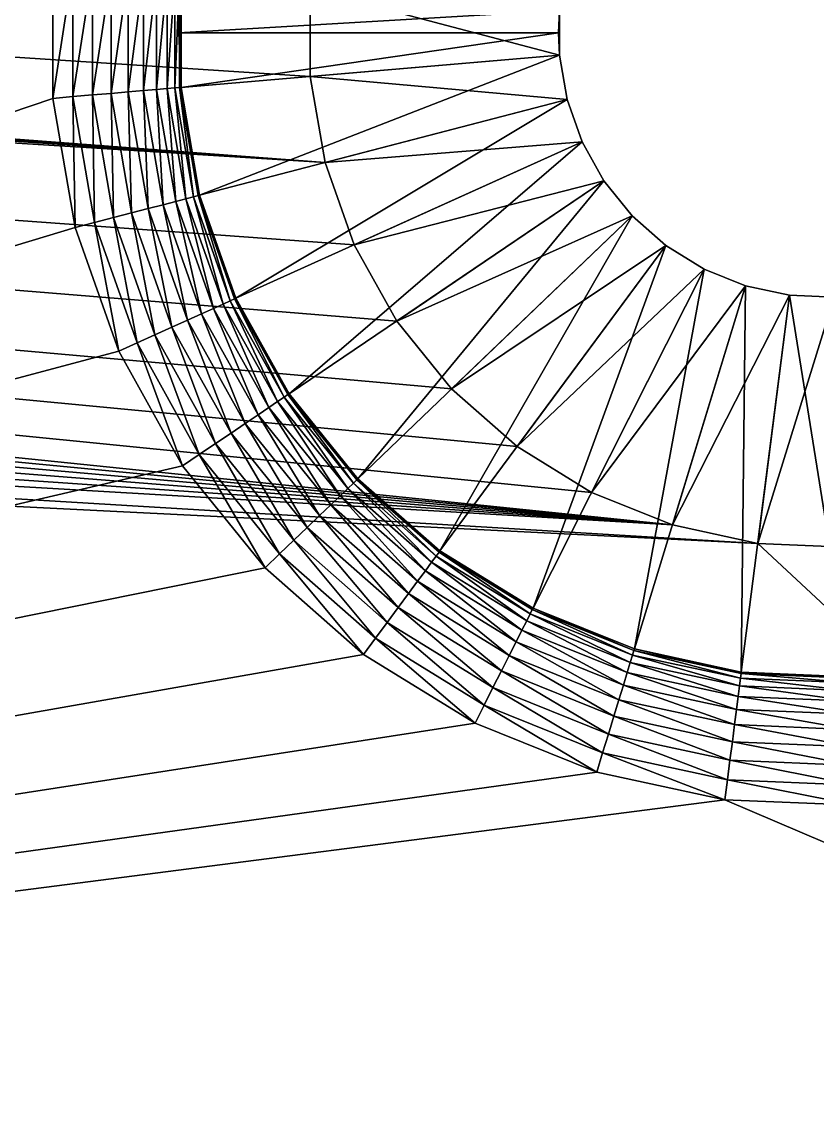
# Model space of a CAD drawing. Header units: millimetres. Extents: x 19.3 to 105.6, y 153.8 to 217.3.
# Drawn here: x 85.44 to 90.35, y 158.64 to 165.29 of the extents above; entities that cross this region are included whole.
import ezdxf

# ---------------------------------------------------------------- set-up
doc = ezdxf.new("R2010")
doc.units = ezdxf.units.MM
doc.layers.get('0').update_dxf_attribs({"color": 132, "linetype": 'CONTINUOUS'})

msp = doc.modelspace()

# ---------------------------------------------------------------- linework, layer by layer
at = {"invisible_edges": 16}
for points in [[(62.4454, 174.436, 19.0436), (85.6337, 165.6266, 19.0436), (62.4454, 156.9735, 19.0436)], [(35.1743, 168.3259, 21.4312), (87.3128, 164.4221, 21.4312), (34.6401, 168.3943, 21.4312)], [(34.6401, 168.3943, 21.4312), (87.3128, 164.4221, 21.4312), (87.2218, 164.9529, 21.4312)], [(34.6401, 168.3943, 21.4312), (87.2218, 164.9529, 21.4312), (87.2218, 165.4914, 21.4312)], [(87.3128, 164.4221, 21.4312), (35.1743, 168.3259, 21.4312), (35.6892, 168.1682, 21.4312)], [(35.6892, 168.1682, 21.4312), (36.1701, 167.9258, 21.4312), (87.3128, 164.4221, 21.4312)], [(87.3128, 164.4221, 21.4312), (36.1701, 167.9258, 21.4312), (36.603, 167.6055, 21.4312)], [(88.4974, 162.6695, 21.4312), (88.0932, 163.0252, 21.4312), (36.603, 167.6055, 21.4312)], [(36.603, 167.6055, 21.4312), (88.0932, 163.0252, 21.4312), (87.7549, 163.4442, 21.4312)], [(36.9756, 167.2168, 21.4312), (89.4557, 162.1863, 21.4312), (36.603, 167.6055, 21.4312)], [(36.603, 167.6055, 21.4312), (89.4557, 162.1863, 21.4312), (88.956, 162.3871, 21.4312)], [(36.603, 167.6055, 21.4312), (88.956, 162.3871, 21.4312), (88.4974, 162.6695, 21.4312)], [(87.3128, 164.4221, 21.4312), (36.603, 167.6055, 21.4312), (87.4922, 163.9144, 21.4312)], [(87.4922, 163.9144, 21.4312), (36.603, 167.6055, 21.4312), (87.7549, 163.4442, 21.4312)], [(36.9756, 167.2168, 21.4312), (37.2772, 166.7706, 21.4312), (89.4557, 162.1863, 21.4312)], [(89.4557, 162.1863, 21.4312), (37.2772, 166.7706, 21.4312), (37.499, 166.2799, 21.4312)], [(37.499, 166.2799, 21.4312), (37.6347, 165.7587, 21.4312), (89.4557, 162.1863, 21.4312)], [(89.4557, 162.1863, 21.4312), (37.6347, 165.7587, 21.4312), (37.6804, 165.2222, 21.4312)], [(62.4454, 156.9735, 19.0436), (85.6337, 165.6266, 19.0436), (85.6337, 164.8177, 19.0436)], [(85.6337, 165.6266, 19.0436), (85.7574, 165.616, 19.0339), (85.6337, 164.8177, 19.0436)], [(85.6337, 164.8177, 19.0436), (85.7574, 165.616, 19.0339), (85.7574, 164.8283, 19.0339)], [(85.7574, 165.616, 19.0339), (85.8781, 165.6058, 19.0048), (85.7574, 164.8283, 19.0339)], [(85.7574, 164.8283, 19.0339), (85.8781, 165.6058, 19.0048), (85.8781, 164.8385, 19.0048)], [(85.8781, 165.6058, 19.0048), (85.9928, 165.596, 18.9571), (85.8781, 164.8385, 19.0048)], [(85.8781, 164.8385, 19.0048), (85.9928, 165.596, 18.9571), (85.9928, 164.8483, 18.9571)], [(85.9928, 165.596, 18.9571), (86.0986, 165.587, 18.8921), (85.9928, 164.8483, 18.9571)], [(85.9928, 164.8483, 18.9571), (86.0986, 165.587, 18.8921), (86.0986, 164.8573, 18.8921)], [(86.0986, 165.587, 18.8921), (86.1929, 165.579, 18.8112), (86.0986, 164.8573, 18.8921)], [(86.0986, 164.8573, 18.8921), (86.1929, 165.579, 18.8112), (86.1929, 164.8653, 18.8112)], [(86.1929, 165.579, 18.8112), (86.2736, 165.5721, 18.7165), (86.1929, 164.8653, 18.8112)], [(86.1929, 164.8653, 18.8112), (86.2736, 165.5721, 18.7165), (86.2736, 164.8722, 18.7165)], [(86.2736, 165.5721, 18.7165), (86.3384, 165.5666, 18.6103), (86.2736, 164.8722, 18.7165)], [(86.2736, 164.8722, 18.7165), (86.3384, 165.5666, 18.6103), (86.3384, 164.8777, 18.6103)], [(86.3384, 165.5666, 18.6103), (86.3859, 165.5626, 18.4952), (86.3384, 164.8777, 18.6103)], [(86.3384, 164.8777, 18.6103), (86.3859, 165.5626, 18.4952), (86.3859, 164.8817, 18.4952)], [(86.3859, 165.5626, 18.4952), (86.4149, 165.5601, 18.3741), (86.3859, 164.8817, 18.4952)], [(86.3859, 164.8817, 18.4952), (86.4149, 165.5601, 18.3741), (86.4149, 164.8842, 18.3741)], [(86.4246, 165.5593, 18.2499), (86.4246, 165.5593, 15.8687), (86.4103, 165.2222, 15.8687)], [(86.4246, 165.5593, 18.2499), (86.4103, 165.2222, 15.8687), (86.4246, 164.885, 18.2499)], [(88.7593, 165.3605, 15.8687), (86.4103, 165.2222, 15.8687), (86.4246, 165.5593, 15.8687)], [(86.4149, 165.5601, 18.3741), (86.4246, 165.5593, 18.2499), (86.4149, 164.8842, 18.3741)], [(86.4149, 164.8842, 18.3741), (86.4246, 165.5593, 18.2499), (86.4246, 164.885, 18.2499)], [(88.7593, 165.3605, 19.9326), (87.2218, 165.4914, 19.9326), (88.7593, 165.0838, 19.9326)], [(88.7593, 165.0838, 19.9326), (87.2218, 165.4914, 19.9326), (87.2218, 164.9529, 19.9326)], [(87.2218, 165.4914, 19.9326), (87.2218, 165.4914, 21.4312), (87.2218, 164.9529, 21.4312)], [(87.2218, 165.4914, 19.9326), (87.2218, 164.9529, 21.4312), (87.2218, 164.9529, 19.9326)], [(88.7534, 165.2222, 15.8687), (86.4103, 165.2222, 15.8687), (88.7593, 165.3605, 15.8687)], [(88.7534, 165.2222, 15.8687), (88.7593, 165.3605, 15.8687), (88.7593, 165.3605, 19.9326)], [(88.7593, 165.0838, 19.9326), (88.7534, 165.2222, 15.8687), (88.7593, 165.3605, 19.9326)], [(89.9821, 162.0729, 21.4312), (37.6804, 165.2222, 21.4312), (37.6347, 164.6856, 21.4312)], [(89.4557, 162.1863, 21.4312), (37.6804, 165.2222, 21.4312), (89.9821, 162.0729, 21.4312)], [(86.4103, 165.2222, 15.8687), (86.4246, 164.885, 15.8687), (86.4246, 164.885, 18.2499)], [(88.7534, 165.2222, 15.8687), (86.4246, 164.885, 15.8687), (86.4103, 165.2222, 15.8687)], [(88.7593, 165.0838, 15.8687), (86.4246, 164.885, 15.8687), (88.7534, 165.2222, 15.8687)], [(88.7593, 165.0838, 19.9326), (88.7593, 165.0838, 15.8687), (88.7534, 165.2222, 15.8687)], [(88.7593, 165.0838, 15.8687), (86.5385, 164.2205, 15.8687), (86.4246, 164.885, 15.8687)], [(88.8061, 164.8109, 15.8687), (86.5385, 164.2205, 15.8687), (88.7593, 165.0838, 15.8687)], [(88.7593, 165.0838, 19.9326), (87.2218, 164.9529, 19.9326), (88.8061, 164.8109, 19.9326)], [(88.8061, 164.8109, 19.9326), (88.8061, 164.8109, 15.8687), (88.7593, 165.0838, 15.8687)], [(88.8061, 164.8109, 19.9326), (88.7593, 165.0838, 15.8687), (88.7593, 165.0838, 19.9326)], [(88.8061, 164.8109, 19.9326), (87.2218, 164.9529, 19.9326), (87.3128, 164.4221, 19.9326)], [(87.2218, 164.9529, 19.9326), (87.2218, 164.9529, 21.4312), (87.3128, 164.4221, 21.4312)], [(87.2218, 164.9529, 19.9326), (87.3128, 164.4221, 21.4312), (87.3128, 164.4221, 19.9326)], [(85.7574, 164.8283, 19.0339), (85.8781, 164.8385, 19.0048), (85.8906, 164.0518, 19.0339)], [(85.8781, 164.8385, 19.0048), (85.9928, 164.8483, 18.9571), (86.0078, 164.0823, 19.0048)], [(85.8906, 164.0518, 19.0339), (85.8781, 164.8385, 19.0048), (86.0078, 164.0823, 19.0048)], [(85.9928, 164.8483, 18.9571), (86.0986, 164.8573, 18.8921), (86.1191, 164.1113, 18.9571)], [(86.0078, 164.0823, 19.0048), (85.9928, 164.8483, 18.9571), (86.1191, 164.1113, 18.9571)], [(86.0986, 164.8573, 18.8921), (86.1929, 164.8653, 18.8112), (86.2219, 164.1381, 18.8921)], [(86.1191, 164.1113, 18.9571), (86.0986, 164.8573, 18.8921), (86.2219, 164.1381, 18.8921)], [(86.1929, 164.8653, 18.8112), (86.2736, 164.8722, 18.7165), (86.3136, 164.1619, 18.8112)], [(86.2219, 164.1381, 18.8921), (86.1929, 164.8653, 18.8112), (86.3136, 164.1619, 18.8112)], [(86.2736, 164.8722, 18.7165), (86.3384, 164.8777, 18.6103), (86.3918, 164.1823, 18.7165)], [(86.3136, 164.1619, 18.8112), (86.2736, 164.8722, 18.7165), (86.3918, 164.1823, 18.7165)], [(86.3384, 164.8777, 18.6103), (86.3859, 164.8817, 18.4952), (86.4548, 164.1987, 18.6103)], [(86.3918, 164.1823, 18.7165), (86.3384, 164.8777, 18.6103), (86.4548, 164.1987, 18.6103)], [(86.3859, 164.8817, 18.4952), (86.4149, 164.8842, 18.3741), (86.501, 164.2107, 18.4952)], [(86.4548, 164.1987, 18.6103), (86.3859, 164.8817, 18.4952), (86.501, 164.2107, 18.4952)], [(86.4149, 164.8842, 18.3741), (86.4246, 164.885, 18.2499), (86.5291, 164.218, 18.3741)], [(86.501, 164.2107, 18.4952), (86.4149, 164.8842, 18.3741), (86.5291, 164.218, 18.3741)], [(86.4246, 164.885, 18.2499), (86.4246, 164.885, 15.8687), (86.5385, 164.2205, 15.8687)], [(86.4246, 164.885, 18.2499), (86.5385, 164.2205, 15.8687), (86.5385, 164.2205, 18.2499)], [(86.5291, 164.218, 18.3741), (86.4246, 164.885, 18.2499), (86.5385, 164.2205, 18.2499)], [(62.4454, 156.9735, 19.0436), (85.6337, 164.8177, 19.0436), (85.7704, 164.0205, 19.0436)], [(85.6337, 164.8177, 19.0436), (85.7574, 164.8283, 19.0339), (85.7704, 164.0205, 19.0436)], [(85.7704, 164.0205, 19.0436), (85.7574, 164.8283, 19.0339), (85.8906, 164.0518, 19.0339)], [(88.8061, 164.8109, 15.8687), (86.7632, 163.5848, 15.8687), (86.5385, 164.2205, 15.8687)], [(88.8983, 164.5499, 15.8687), (86.7632, 163.5848, 15.8687), (88.8061, 164.8109, 15.8687)], [(88.8061, 164.8109, 19.9326), (87.3128, 164.4221, 19.9326), (88.8983, 164.5499, 19.9326)], [(88.8983, 164.5499, 19.9326), (88.8983, 164.5499, 15.8687), (88.8061, 164.8109, 15.8687)], [(88.8983, 164.5499, 19.9326), (88.8061, 164.8109, 15.8687), (88.8061, 164.8109, 19.9326)], [(98.025, 154.5859, 21.4312), (37.6347, 164.6856, 21.4312), (37.499, 164.1644, 21.4312)], [(89.9821, 162.0729, 21.4312), (37.6347, 164.6856, 21.4312), (98.025, 154.5859, 21.4312)], [(88.8983, 164.5499, 15.8687), (87.092, 162.9962, 15.8687), (86.7632, 163.5848, 15.8687)], [(89.0333, 164.3083, 15.8687), (87.092, 162.9962, 15.8687), (88.8983, 164.5499, 15.8687)], [(88.8983, 164.5499, 19.9326), (87.3128, 164.4221, 19.9326), (87.4922, 163.9144, 19.9326)], [(88.8983, 164.5499, 19.9326), (87.4922, 163.9144, 19.9326), (89.0333, 164.3083, 19.9326)], [(89.0333, 164.3083, 19.9326), (89.0333, 164.3083, 15.8687), (88.8983, 164.5499, 15.8687)], [(89.0333, 164.3083, 19.9326), (88.8983, 164.5499, 15.8687), (88.8983, 164.5499, 19.9326)], [(87.3128, 164.4221, 19.9326), (87.3128, 164.4221, 21.4312), (87.4922, 163.9144, 21.4312)], [(87.3128, 164.4221, 19.9326), (87.4922, 163.9144, 21.4312), (87.4922, 163.9144, 19.9326)], [(89.0333, 164.3083, 15.8687), (87.5155, 162.4716, 15.8687), (87.092, 162.9962, 15.8687)], [(89.0333, 164.3083, 19.9326), (87.4922, 163.9144, 19.9326), (87.7549, 163.4442, 19.9326)], [(89.2072, 164.0929, 15.8687), (87.5155, 162.4716, 15.8687), (89.0333, 164.3083, 15.8687)], [(89.0333, 164.3083, 19.9326), (87.7549, 163.4442, 19.9326), (89.2072, 164.0929, 19.9326)], [(89.2072, 164.0929, 19.9326), (89.2072, 164.0929, 15.8687), (89.0333, 164.3083, 15.8687)], [(89.2072, 164.0929, 19.9326), (89.0333, 164.3083, 15.8687), (89.0333, 164.3083, 19.9326)], [(86.3136, 164.1619, 18.8112), (86.3918, 164.1823, 18.7165), (86.5513, 163.489, 18.8112)], [(86.3918, 164.1823, 18.7165), (86.4548, 164.1987, 18.6103), (86.625, 163.5224, 18.7165)], [(86.5513, 163.489, 18.8112), (86.3918, 164.1823, 18.7165), (86.625, 163.5224, 18.7165)], [(86.4548, 164.1987, 18.6103), (86.501, 164.2107, 18.4952), (86.6843, 163.5492, 18.6103)], [(86.625, 163.5224, 18.7165), (86.4548, 164.1987, 18.6103), (86.6843, 163.5492, 18.6103)], [(86.501, 164.2107, 18.4952), (86.5291, 164.218, 18.3741), (86.7278, 163.5688, 18.4952)], [(86.6843, 163.5492, 18.6103), (86.501, 164.2107, 18.4952), (86.7278, 163.5688, 18.4952)], [(86.5291, 164.218, 18.3741), (86.5385, 164.2205, 18.2499), (86.7542, 163.5808, 18.3741)], [(86.7278, 163.5688, 18.4952), (86.5291, 164.218, 18.3741), (86.7542, 163.5808, 18.3741)], [(86.5385, 164.2205, 18.2499), (86.5385, 164.2205, 15.8687), (86.7632, 163.5848, 15.8687)], [(86.5385, 164.2205, 18.2499), (86.7632, 163.5848, 15.8687), (86.7632, 163.5848, 18.2499)], [(86.7542, 163.5808, 18.3741), (86.5385, 164.2205, 18.2499), (86.7632, 163.5848, 18.2499)], [(37.499, 164.1644, 21.4312), (37.2772, 163.6737, 21.4312), (98.025, 154.5859, 21.4312)], [(86.0078, 164.0823, 19.0048), (86.1191, 164.1113, 18.9571), (86.2634, 163.3589, 19.0048)], [(86.1191, 164.1113, 18.9571), (86.2219, 164.1381, 18.8921), (86.3682, 163.4063, 18.9571)], [(86.2634, 163.3589, 19.0048), (86.1191, 164.1113, 18.9571), (86.3682, 163.4063, 18.9571)], [(86.2219, 164.1381, 18.8921), (86.3136, 164.1619, 18.8112), (86.465, 163.45, 18.8921)], [(86.3682, 163.4063, 18.9571), (86.2219, 164.1381, 18.8921), (86.465, 163.45, 18.8921)], [(86.465, 163.45, 18.8921), (86.3136, 164.1619, 18.8112), (86.5513, 163.489, 18.8112)], [(85.7704, 164.0205, 19.0436), (85.8906, 164.0518, 19.0339), (86.0399, 163.2579, 19.0436)], [(85.8906, 164.0518, 19.0339), (86.0078, 164.0823, 19.0048), (86.153, 163.309, 19.0339)], [(86.0399, 163.2579, 19.0436), (85.8906, 164.0518, 19.0339), (86.153, 163.309, 19.0339)], [(86.153, 163.309, 19.0339), (86.0078, 164.0823, 19.0048), (86.2634, 163.3589, 19.0048)], [(89.2072, 164.0929, 15.8687), (88.0217, 162.0262, 15.8687), (87.5155, 162.4716, 15.8687)], [(89.2072, 164.0929, 19.9326), (87.7549, 163.4442, 19.9326), (88.0932, 163.0252, 19.9326)], [(89.415, 163.9101, 15.8687), (88.0217, 162.0262, 15.8687), (89.2072, 164.0929, 15.8687)], [(89.2072, 164.0929, 19.9326), (88.0932, 163.0252, 19.9326), (89.415, 163.9101, 19.9326)], [(89.415, 163.9101, 19.9326), (89.415, 163.9101, 15.8687), (89.2072, 164.0929, 15.8687)], [(89.415, 163.9101, 19.9326), (89.2072, 164.0929, 15.8687), (89.2072, 164.0929, 19.9326)], [(85.7704, 164.0205, 19.0436), (86.0399, 163.2579, 19.0436), (62.4454, 156.9735, 19.0436)], [(87.4922, 163.9144, 19.9326), (87.4922, 163.9144, 21.4312), (87.7549, 163.4442, 21.4312)], [(87.4922, 163.9144, 19.9326), (87.7549, 163.4442, 21.4312), (87.7549, 163.4442, 19.9326)], [(89.415, 163.9101, 15.8687), (88.5958, 161.6727, 15.8687), (88.0217, 162.0262, 15.8687)], [(89.415, 163.9101, 19.9326), (88.0932, 163.0252, 19.9326), (88.4974, 162.6695, 19.9326)], [(89.415, 163.9101, 19.9326), (88.4974, 162.6695, 19.9326), (89.6507, 163.7649, 19.9326)], [(89.6507, 163.7649, 15.8687), (88.5958, 161.6727, 15.8687), (89.415, 163.9101, 15.8687)], [(89.6507, 163.7649, 19.9326), (89.6507, 163.7649, 15.8687), (89.415, 163.9101, 15.8687)], [(89.6507, 163.7649, 19.9326), (89.415, 163.9101, 15.8687), (89.415, 163.9101, 19.9326)], [(89.6507, 163.7649, 19.9326), (88.4974, 162.6695, 19.9326), (88.956, 162.3871, 19.9326)], [(89.6507, 163.7649, 15.8687), (89.2214, 161.4213, 15.8687), (88.5958, 161.6727, 15.8687)], [(89.6507, 163.7649, 19.9326), (88.956, 162.3871, 19.9326), (89.9075, 163.6617, 19.9326)], [(89.9075, 163.6617, 15.8687), (89.2214, 161.4213, 15.8687), (89.6507, 163.7649, 15.8687)], [(89.9075, 163.6617, 19.9326), (89.9075, 163.6617, 15.8687), (89.6507, 163.7649, 15.8687)], [(89.9075, 163.6617, 19.9326), (89.6507, 163.7649, 15.8687), (89.6507, 163.7649, 19.9326)], [(98.025, 154.5859, 21.4312), (37.2772, 163.6737, 21.4312), (36.9756, 163.2276, 21.4312)], [(89.9075, 163.6617, 19.9326), (88.956, 162.3871, 19.9326), (89.4557, 162.1863, 19.9326)], [(89.9075, 163.6617, 15.8687), (89.8805, 161.2793, 15.8687), (89.2214, 161.4213, 15.8687)], [(89.9075, 163.6617, 19.9326), (89.4557, 162.1863, 19.9326), (90.1781, 163.6034, 19.9326)], [(90.1781, 163.6034, 15.8687), (89.8805, 161.2793, 15.8687), (89.9075, 163.6617, 15.8687)], [(90.1781, 163.6034, 19.9326), (90.1781, 163.6034, 15.8687), (89.9075, 163.6617, 15.8687)], [(90.1781, 163.6034, 19.9326), (89.9075, 163.6617, 15.8687), (89.9075, 163.6617, 19.9326)], [(86.6843, 163.5492, 18.6103), (86.7278, 163.5688, 18.4952), (87.0203, 162.9477, 18.6103)], [(86.7278, 163.5688, 18.4952), (86.7542, 163.5808, 18.3741), (87.0598, 162.9744, 18.4952)], [(87.0203, 162.9477, 18.6103), (86.7278, 163.5688, 18.4952), (87.0598, 162.9744, 18.4952)], [(86.7542, 163.5808, 18.3741), (86.7632, 163.5848, 18.2499), (87.0839, 162.9907, 18.3741)], [(87.0598, 162.9744, 18.4952), (86.7542, 163.5808, 18.3741), (87.0839, 162.9907, 18.3741)], [(86.7632, 163.5848, 18.2499), (86.7632, 163.5848, 15.8687), (87.092, 162.9962, 15.8687)], [(86.7632, 163.5848, 18.2499), (87.092, 162.9962, 15.8687), (87.092, 162.9962, 18.2499)], [(87.0839, 162.9907, 18.3741), (86.7632, 163.5848, 18.2499), (87.092, 162.9962, 18.2499)], [(90.1781, 163.6034, 19.9326), (89.4557, 162.1863, 19.9326), (89.9821, 162.0729, 19.9326)], [(90.1781, 163.6034, 15.8687), (90.5541, 161.2506, 15.8687), (89.8805, 161.2793, 15.8687)], [(90.1781, 163.6034, 19.9326), (89.9821, 162.0729, 19.9326), (90.4546, 163.5917, 19.9326)], [(90.4546, 163.5917, 19.9326), (89.9821, 162.0729, 19.9326), (90.5201, 162.05, 19.9326)], [(90.4546, 163.5917, 15.8687), (90.5541, 161.2506, 15.8687), (90.1781, 163.6034, 15.8687)], [(90.4546, 163.5917, 19.9326), (90.4546, 163.5917, 15.8687), (90.1781, 163.6034, 15.8687)], [(90.4546, 163.5917, 19.9326), (90.1781, 163.6034, 15.8687), (90.1781, 163.6034, 19.9326)], [(86.5513, 163.489, 18.8112), (86.625, 163.5224, 18.7165), (86.8994, 162.866, 18.8112)], [(86.625, 163.5224, 18.7165), (86.6843, 163.5492, 18.6103), (86.9664, 162.9113, 18.7165)], [(86.8994, 162.866, 18.8112), (86.625, 163.5224, 18.7165), (86.9664, 162.9113, 18.7165)], [(86.9664, 162.9113, 18.7165), (86.6843, 163.5492, 18.6103), (87.0203, 162.9477, 18.6103)], [(86.3682, 163.4063, 18.9571), (86.465, 163.45, 18.8921), (86.7329, 162.7535, 18.9571)], [(86.465, 163.45, 18.8921), (86.5513, 163.489, 18.8112), (86.8209, 162.813, 18.8921)], [(86.7329, 162.7535, 18.9571), (86.465, 163.45, 18.8921), (86.8209, 162.813, 18.8921)], [(86.8209, 162.813, 18.8921), (86.5513, 163.489, 18.8112), (86.8994, 162.866, 18.8112)], [(87.7549, 163.4442, 19.9326), (87.7549, 163.4442, 21.4312), (88.0932, 163.0252, 21.4312)], [(87.7549, 163.4442, 19.9326), (88.0932, 163.0252, 21.4312), (88.0932, 163.0252, 19.9326)], [(86.2634, 163.3589, 19.0048), (86.3682, 163.4063, 18.9571), (86.6376, 162.6891, 19.0048)], [(86.6376, 162.6891, 19.0048), (86.3682, 163.4063, 18.9571), (86.7329, 162.7535, 18.9571)], [(86.0399, 163.2579, 19.0436), (86.153, 163.309, 19.0339), (86.4343, 162.5517, 19.0436)], [(86.153, 163.309, 19.0339), (86.2634, 163.3589, 19.0048), (86.5372, 162.6212, 19.0339)], [(86.4343, 162.5517, 19.0436), (86.153, 163.309, 19.0339), (86.5372, 162.6212, 19.0339)], [(86.5372, 162.6212, 19.0339), (86.2634, 163.3589, 19.0048), (86.6376, 162.6891, 19.0048)], [(62.4454, 156.9735, 19.0436), (86.0399, 163.2579, 19.0436), (86.4343, 162.5517, 19.0436)], [(98.025, 154.5859, 21.4312), (36.9756, 163.2276, 21.4312), (36.603, 162.8388, 21.4312)], [(87.0203, 162.9477, 18.6103), (87.0598, 162.9744, 18.4952), (87.4531, 162.4118, 18.6103)], [(87.0598, 162.9744, 18.4952), (87.0839, 162.9907, 18.3741), (87.4875, 162.4447, 18.4952)], [(87.4531, 162.4118, 18.6103), (87.0598, 162.9744, 18.4952), (87.4875, 162.4447, 18.4952)], [(87.0839, 162.9907, 18.3741), (87.092, 162.9962, 18.2499), (87.5085, 162.4649, 18.3741)], [(87.4875, 162.4447, 18.4952), (87.0839, 162.9907, 18.3741), (87.5085, 162.4649, 18.3741)], [(87.092, 162.9962, 18.2499), (87.092, 162.9962, 15.8687), (87.5155, 162.4716, 15.8687)], [(87.092, 162.9962, 18.2499), (87.5155, 162.4716, 15.8687), (87.5155, 162.4716, 18.2499)], [(87.5085, 162.4649, 18.3741), (87.092, 162.9962, 18.2499), (87.5155, 162.4716, 18.2499)], [(88.0932, 163.0252, 19.9326), (88.0932, 163.0252, 21.4312), (88.4974, 162.6695, 21.4312)], [(88.0932, 163.0252, 19.9326), (88.4974, 162.6695, 21.4312), (88.4974, 162.6695, 19.9326)], [(86.8994, 162.866, 18.8112), (86.9664, 162.9113, 18.7165), (87.3477, 162.3108, 18.8112)], [(86.9664, 162.9113, 18.7165), (87.0203, 162.9477, 18.6103), (87.4061, 162.3667, 18.7165)], [(87.3477, 162.3108, 18.8112), (86.9664, 162.9113, 18.7165), (87.4061, 162.3667, 18.7165)], [(87.4061, 162.3667, 18.7165), (87.0203, 162.9477, 18.6103), (87.4531, 162.4118, 18.6103)], [(36.603, 162.8388, 21.4312), (36.1701, 162.5185, 21.4312), (98.025, 154.5859, 21.4312)], [(86.8209, 162.813, 18.8921), (86.8994, 162.866, 18.8112), (87.2793, 162.2452, 18.8921)], [(87.2793, 162.2452, 18.8921), (86.8994, 162.866, 18.8112), (87.3477, 162.3108, 18.8112)], [(86.7329, 162.7535, 18.9571), (86.8209, 162.813, 18.8921), (87.2026, 162.1717, 18.9571)], [(87.2026, 162.1717, 18.9571), (86.8209, 162.813, 18.8921), (87.2793, 162.2452, 18.8921)], [(86.6376, 162.6891, 19.0048), (86.7329, 162.7535, 18.9571), (87.1196, 162.0921, 19.0048)], [(87.1196, 162.0921, 19.0048), (86.7329, 162.7535, 18.9571), (87.2026, 162.1717, 18.9571)], [(86.5372, 162.6212, 19.0339), (86.6376, 162.6891, 19.0048), (87.0321, 162.0083, 19.0339)], [(87.0321, 162.0083, 19.0339), (86.6376, 162.6891, 19.0048), (87.1196, 162.0921, 19.0048)], [(88.4974, 162.6695, 19.9326), (88.4974, 162.6695, 21.4312), (88.956, 162.3871, 21.4312)], [(88.4974, 162.6695, 19.9326), (88.956, 162.3871, 21.4312), (88.956, 162.3871, 19.9326)], [(86.4343, 162.5517, 19.0436), (86.5372, 162.6212, 19.0339), (86.9425, 161.9224, 19.0436)], [(86.9425, 161.9224, 19.0436), (86.5372, 162.6212, 19.0339), (87.0321, 162.0083, 19.0339)], [(98.025, 154.5859, 21.4312), (36.1701, 162.5185, 21.4312), (35.6892, 162.2761, 21.4312)], [(86.4343, 162.5517, 19.0436), (86.9425, 161.9224, 19.0436), (62.4454, 156.9735, 19.0436)], [(87.4531, 162.4118, 18.6103), (87.4875, 162.4447, 18.4952), (87.9702, 161.9566, 18.6103)], [(87.4875, 162.4447, 18.4952), (87.5085, 162.4649, 18.3741), (87.9986, 161.9949, 18.4952)], [(87.9702, 161.9566, 18.6103), (87.4875, 162.4447, 18.4952), (87.9986, 161.9949, 18.4952)], [(87.5085, 162.4649, 18.3741), (87.5155, 162.4716, 18.2499), (88.0158, 162.0183, 18.3741)], [(87.9986, 161.9949, 18.4952), (87.5085, 162.4649, 18.3741), (88.0158, 162.0183, 18.3741)], [(87.5155, 162.4716, 18.2499), (87.5155, 162.4716, 15.8687), (88.0217, 162.0262, 15.8687)], [(87.5155, 162.4716, 18.2499), (88.0217, 162.0262, 15.8687), (88.0217, 162.0262, 18.2499)], [(88.0158, 162.0183, 18.3741), (87.5155, 162.4716, 18.2499), (88.0217, 162.0262, 18.2499)], [(87.4061, 162.3667, 18.7165), (87.4531, 162.4118, 18.6103), (87.9315, 161.9043, 18.7165)], [(87.9315, 161.9043, 18.7165), (87.4531, 162.4118, 18.6103), (87.9702, 161.9566, 18.6103)], [(88.956, 162.3871, 19.9326), (88.956, 162.3871, 21.4312), (89.4557, 162.1863, 21.4312)], [(88.956, 162.3871, 19.9326), (89.4557, 162.1863, 21.4312), (89.4557, 162.1863, 19.9326)], [(87.2793, 162.2452, 18.8921), (87.3477, 162.3108, 18.8112), (87.8271, 161.7631, 18.8921)], [(87.3477, 162.3108, 18.8112), (87.4061, 162.3667, 18.7165), (87.8834, 161.8393, 18.8112)], [(87.8271, 161.7631, 18.8921), (87.3477, 162.3108, 18.8112), (87.8834, 161.8393, 18.8112)], [(87.8834, 161.8393, 18.8112), (87.4061, 162.3667, 18.7165), (87.9315, 161.9043, 18.7165)], [(98.025, 154.5859, 21.4312), (35.6892, 162.2761, 21.4312), (26.8657, 154.5859, 21.4312)], [(87.2026, 162.1717, 18.9571), (87.2793, 162.2452, 18.8921), (87.7639, 161.6777, 18.9571)], [(87.7639, 161.6777, 18.9571), (87.2793, 162.2452, 18.8921), (87.8271, 161.7631, 18.8921)], [(87.1196, 162.0921, 19.0048), (87.2026, 162.1717, 18.9571), (87.6955, 161.5852, 19.0048)], [(87.6955, 161.5852, 19.0048), (87.2026, 162.1717, 18.9571), (87.7639, 161.6777, 18.9571)], [(89.4557, 162.1863, 19.9326), (89.4557, 162.1863, 21.4312), (89.9821, 162.0729, 21.4312)], [(89.4557, 162.1863, 19.9326), (89.9821, 162.0729, 21.4312), (89.9821, 162.0729, 19.9326)], [(87.0321, 162.0083, 19.0339), (87.1196, 162.0921, 19.0048), (87.6235, 161.4879, 19.0339)], [(87.6235, 161.4879, 19.0339), (87.1196, 162.0921, 19.0048), (87.6955, 161.5852, 19.0048)], [(98.025, 154.5859, 21.4312), (90.5201, 162.05, 21.4312), (89.9821, 162.0729, 21.4312)], [(89.9821, 162.0729, 19.9326), (89.9821, 162.0729, 21.4312), (90.5201, 162.05, 21.4312)], [(89.9821, 162.0729, 19.9326), (90.5201, 162.05, 21.4312), (90.5201, 162.05, 19.9326)], [(86.9425, 161.9224, 19.0436), (87.0321, 162.0083, 19.0339), (87.5497, 161.388, 19.0436)], [(87.5497, 161.388, 19.0436), (87.0321, 162.0083, 19.0339), (87.6235, 161.4879, 19.0339)], [(87.9702, 161.9566, 18.6103), (87.9986, 161.9949, 18.4952), (88.5568, 161.5954, 18.6103)], [(87.9986, 161.9949, 18.4952), (88.0158, 162.0183, 18.3741), (88.5783, 161.638, 18.4952)], [(88.5568, 161.5954, 18.6103), (87.9986, 161.9949, 18.4952), (88.5783, 161.638, 18.4952)], [(88.0158, 162.0183, 18.3741), (88.0217, 162.0262, 18.2499), (88.5914, 161.664, 18.3741)], [(88.5783, 161.638, 18.4952), (88.0158, 162.0183, 18.3741), (88.5914, 161.664, 18.3741)], [(88.0217, 162.0262, 18.2499), (88.0217, 162.0262, 15.8687), (88.5958, 161.6727, 15.8687)], [(88.0217, 162.0262, 18.2499), (88.5958, 161.6727, 15.8687), (88.5958, 161.6727, 18.2499)], [(88.5914, 161.664, 18.3741), (88.0217, 162.0262, 18.2499), (88.5958, 161.6727, 18.2499)], [(62.4454, 156.9735, 19.0436), (86.9425, 161.9224, 19.0436), (87.5497, 161.388, 19.0436)], [(87.9315, 161.9043, 18.7165), (87.9702, 161.9566, 18.6103), (88.5275, 161.5373, 18.7165)], [(88.5275, 161.5373, 18.7165), (87.9702, 161.9566, 18.6103), (88.5568, 161.5954, 18.6103)], [(87.8271, 161.7631, 18.8921), (87.8834, 161.8393, 18.8112), (88.4485, 161.3805, 18.8921)], [(87.8834, 161.8393, 18.8112), (87.9315, 161.9043, 18.7165), (88.4911, 161.4651, 18.8112)], [(88.4485, 161.3805, 18.8921), (87.8834, 161.8393, 18.8112), (88.4911, 161.4651, 18.8112)], [(88.4911, 161.4651, 18.8112), (87.9315, 161.9043, 18.7165), (88.5275, 161.5373, 18.7165)], [(87.7639, 161.6777, 18.9571), (87.8271, 161.7631, 18.8921), (88.4007, 161.2857, 18.9571)], [(88.4007, 161.2857, 18.9571), (87.8271, 161.7631, 18.8921), (88.4485, 161.3805, 18.8921)], [(87.6955, 161.5852, 19.0048), (87.7639, 161.6777, 18.9571), (88.3489, 161.1829, 19.0048)], [(88.3489, 161.1829, 19.0048), (87.7639, 161.6777, 18.9571), (88.4007, 161.2857, 18.9571)], [(88.5783, 161.638, 18.4952), (88.5914, 161.664, 18.3741), (89.21, 161.3842, 18.4952)], [(88.5914, 161.664, 18.3741), (88.5958, 161.6727, 18.2499), (89.2185, 161.4119, 18.3741)], [(89.21, 161.3842, 18.4952), (88.5914, 161.664, 18.3741), (89.2185, 161.4119, 18.3741)], [(88.5958, 161.6727, 18.2499), (88.5958, 161.6727, 15.8687), (89.2214, 161.4213, 15.8687)], [(88.5958, 161.6727, 18.2499), (89.2214, 161.4213, 15.8687), (89.2214, 161.4213, 18.2499)], [(89.2185, 161.4119, 18.3741), (88.5958, 161.6727, 18.2499), (89.2214, 161.4213, 18.2499)], [(87.6235, 161.4879, 19.0339), (87.6955, 161.5852, 19.0048), (88.2943, 161.0748, 19.0339)], [(88.2943, 161.0748, 19.0339), (87.6955, 161.5852, 19.0048), (88.3489, 161.1829, 19.0048)], [(88.5275, 161.5373, 18.7165), (88.5568, 161.5954, 18.6103), (89.177, 161.2763, 18.7165)], [(88.5568, 161.5954, 18.6103), (88.5783, 161.638, 18.4952), (89.196, 161.3386, 18.6103)], [(89.177, 161.2763, 18.7165), (88.5568, 161.5954, 18.6103), (89.196, 161.3386, 18.6103)], [(89.196, 161.3386, 18.6103), (88.5783, 161.638, 18.4952), (89.21, 161.3842, 18.4952)], [(88.4911, 161.4651, 18.8112), (88.5275, 161.5373, 18.7165), (89.1533, 161.199, 18.8112)], [(89.1533, 161.199, 18.8112), (88.5275, 161.5373, 18.7165), (89.177, 161.2763, 18.7165)], [(87.5497, 161.388, 19.0436), (87.6235, 161.4879, 19.0339), (88.2384, 160.9639, 19.0436)], [(88.2384, 160.9639, 19.0436), (87.6235, 161.4879, 19.0339), (88.2943, 161.0748, 19.0339)], [(88.4485, 161.3805, 18.8921), (88.4911, 161.4651, 18.8112), (89.1256, 161.1084, 18.8921)], [(89.1256, 161.1084, 18.8921), (88.4911, 161.4651, 18.8112), (89.1533, 161.199, 18.8112)], [(62.4454, 156.9735, 19.0436), (87.5497, 161.388, 19.0436), (88.2384, 160.9639, 19.0436)], [(88.4007, 161.2857, 18.9571), (88.4485, 161.3805, 18.8921), (89.0945, 161.0069, 18.9571)], [(89.0945, 161.0069, 18.9571), (88.4485, 161.3805, 18.8921), (89.1256, 161.1084, 18.8921)], [(89.196, 161.3386, 18.6103), (89.21, 161.3842, 18.4952), (89.8695, 161.1934, 18.6103)], [(89.21, 161.3842, 18.4952), (89.2185, 161.4119, 18.3741), (89.8755, 161.2407, 18.4952)], [(89.8695, 161.1934, 18.6103), (89.21, 161.3842, 18.4952), (89.8755, 161.2407, 18.4952)], [(89.2185, 161.4119, 18.3741), (89.2214, 161.4213, 18.2499), (89.8792, 161.2696, 18.3741)], [(89.8755, 161.2407, 18.4952), (89.2185, 161.4119, 18.3741), (89.8792, 161.2696, 18.3741)], [(89.2214, 161.4213, 18.2499), (89.2214, 161.4213, 15.8687), (89.8805, 161.2793, 15.8687)], [(89.2214, 161.4213, 18.2499), (89.8805, 161.2793, 15.8687), (89.8805, 161.2793, 18.2499)], [(89.8792, 161.2696, 18.3741), (89.2214, 161.4213, 18.2499), (89.8805, 161.2793, 18.2499)], [(89.177, 161.2763, 18.7165), (89.196, 161.3386, 18.6103), (89.8612, 161.1289, 18.7165)], [(89.8612, 161.1289, 18.7165), (89.196, 161.3386, 18.6103), (89.8695, 161.1934, 18.6103)], [(88.3489, 161.1829, 19.0048), (88.4007, 161.2857, 18.9571), (89.0608, 160.8969, 19.0048)], [(89.0608, 160.8969, 19.0048), (88.4007, 161.2857, 18.9571), (89.0945, 161.0069, 18.9571)], [(89.1533, 161.199, 18.8112), (89.177, 161.2763, 18.7165), (89.8509, 161.0486, 18.8112)], [(89.8509, 161.0486, 18.8112), (89.177, 161.2763, 18.7165), (89.8612, 161.1289, 18.7165)], [(89.8695, 161.1934, 18.6103), (89.8755, 161.2407, 18.4952), (90.5578, 161.1642, 18.6103)], [(89.8755, 161.2407, 18.4952), (89.8792, 161.2696, 18.3741), (90.5557, 161.2118, 18.4952)], [(90.5578, 161.1642, 18.6103), (89.8755, 161.2407, 18.4952), (90.5557, 161.2118, 18.4952)], [(89.8792, 161.2696, 18.3741), (89.8805, 161.2793, 18.2499), (90.5545, 161.2409, 18.3741)], [(90.5557, 161.2118, 18.4952), (89.8792, 161.2696, 18.3741), (90.5545, 161.2409, 18.3741)], [(89.8805, 161.2793, 18.2499), (89.8805, 161.2793, 15.8687), (90.5541, 161.2506, 15.8687)], [(89.8805, 161.2793, 18.2499), (90.5541, 161.2506, 15.8687), (90.5541, 161.2506, 18.2499)], [(90.5545, 161.2409, 18.3741), (89.8805, 161.2793, 18.2499), (90.5541, 161.2506, 18.2499)], [(88.2943, 161.0748, 19.0339), (88.3489, 161.1829, 19.0048), (89.0253, 160.7811, 19.0339)], [(89.0253, 160.7811, 19.0339), (88.3489, 161.1829, 19.0048), (89.0608, 160.8969, 19.0048)], [(89.1256, 161.1084, 18.8921), (89.1533, 161.199, 18.8112), (89.8389, 160.9547, 18.8921)], [(89.8389, 160.9547, 18.8921), (89.1533, 161.199, 18.8112), (89.8509, 161.0486, 18.8112)], [(89.8612, 161.1289, 18.7165), (89.8695, 161.1934, 18.6103), (90.5605, 161.0992, 18.7165)], [(90.5605, 161.0992, 18.7165), (89.8695, 161.1934, 18.6103), (90.5578, 161.1642, 18.6103)], [(89.0945, 161.0069, 18.9571), (89.1256, 161.1084, 18.8921), (89.8254, 160.8494, 18.9571)], [(89.8254, 160.8494, 18.9571), (89.1256, 161.1084, 18.8921), (89.8389, 160.9547, 18.8921)], [(89.8509, 161.0486, 18.8112), (89.8612, 161.1289, 18.7165), (90.5639, 161.0184, 18.8112)], [(90.5639, 161.0184, 18.8112), (89.8612, 161.1289, 18.7165), (90.5605, 161.0992, 18.7165)], [(88.2384, 160.9639, 19.0436), (88.2943, 161.0748, 19.0339), (88.989, 160.6623, 19.0436)], [(88.989, 160.6623, 19.0436), (88.2943, 161.0748, 19.0339), (89.0253, 160.7811, 19.0339)], [(89.8389, 160.9547, 18.8921), (89.8509, 161.0486, 18.8112), (90.568, 160.9237, 18.8921)], [(90.568, 160.9237, 18.8921), (89.8509, 161.0486, 18.8112), (90.5639, 161.0184, 18.8112)], [(89.0608, 160.8969, 19.0048), (89.0945, 161.0069, 18.9571), (89.8108, 160.7352, 19.0048)], [(89.8108, 160.7352, 19.0048), (89.0945, 161.0069, 18.9571), (89.8254, 160.8494, 18.9571)], [(88.2384, 160.9639, 19.0436), (88.989, 160.6623, 19.0436), (62.4454, 156.9735, 19.0436)], [(89.8254, 160.8494, 18.9571), (89.8389, 160.9547, 18.8921), (90.5725, 160.8176, 18.9571)], [(90.5725, 160.8176, 18.9571), (89.8389, 160.9547, 18.8921), (90.568, 160.9237, 18.8921)], [(89.0253, 160.7811, 19.0339), (89.0608, 160.8969, 19.0048), (89.7954, 160.6151, 19.0339)], [(89.7954, 160.6151, 19.0339), (89.0608, 160.8969, 19.0048), (89.8108, 160.7352, 19.0048)], [(89.8108, 160.7352, 19.0048), (89.8254, 160.8494, 18.9571), (90.5774, 160.7027, 19.0048)], [(90.5774, 160.7027, 19.0048), (89.8254, 160.8494, 18.9571), (90.5725, 160.8176, 18.9571)], [(88.989, 160.6623, 19.0436), (89.0253, 160.7811, 19.0339), (89.7797, 160.4919, 19.0436)], [(89.7797, 160.4919, 19.0436), (89.0253, 160.7811, 19.0339), (89.7954, 160.6151, 19.0339)], [(89.7954, 160.6151, 19.0339), (89.8108, 160.7352, 19.0048), (90.5825, 160.5816, 19.0339)], [(90.5825, 160.5816, 19.0339), (89.8108, 160.7352, 19.0048), (90.5774, 160.7027, 19.0048)], [(62.4454, 156.9735, 19.0436), (88.989, 160.6623, 19.0436), (89.7797, 160.4919, 19.0436)], [(89.7797, 160.4919, 19.0436), (89.7954, 160.6151, 19.0339), (90.5878, 160.4576, 19.0436)], [(90.5878, 160.4576, 19.0436), (89.7954, 160.6151, 19.0339), (90.5825, 160.5816, 19.0339)], [(62.4454, 156.9735, 19.0436), (89.7797, 160.4919, 19.0436), (98.025, 156.9735, 19.0436)], [(98.025, 156.9735, 19.0436), (89.7797, 160.4919, 19.0436), (90.5878, 160.4576, 19.0436)]]:
    msp.add_3dface(points, dxfattribs=at)

doc.saveas('drawing.dxf')
